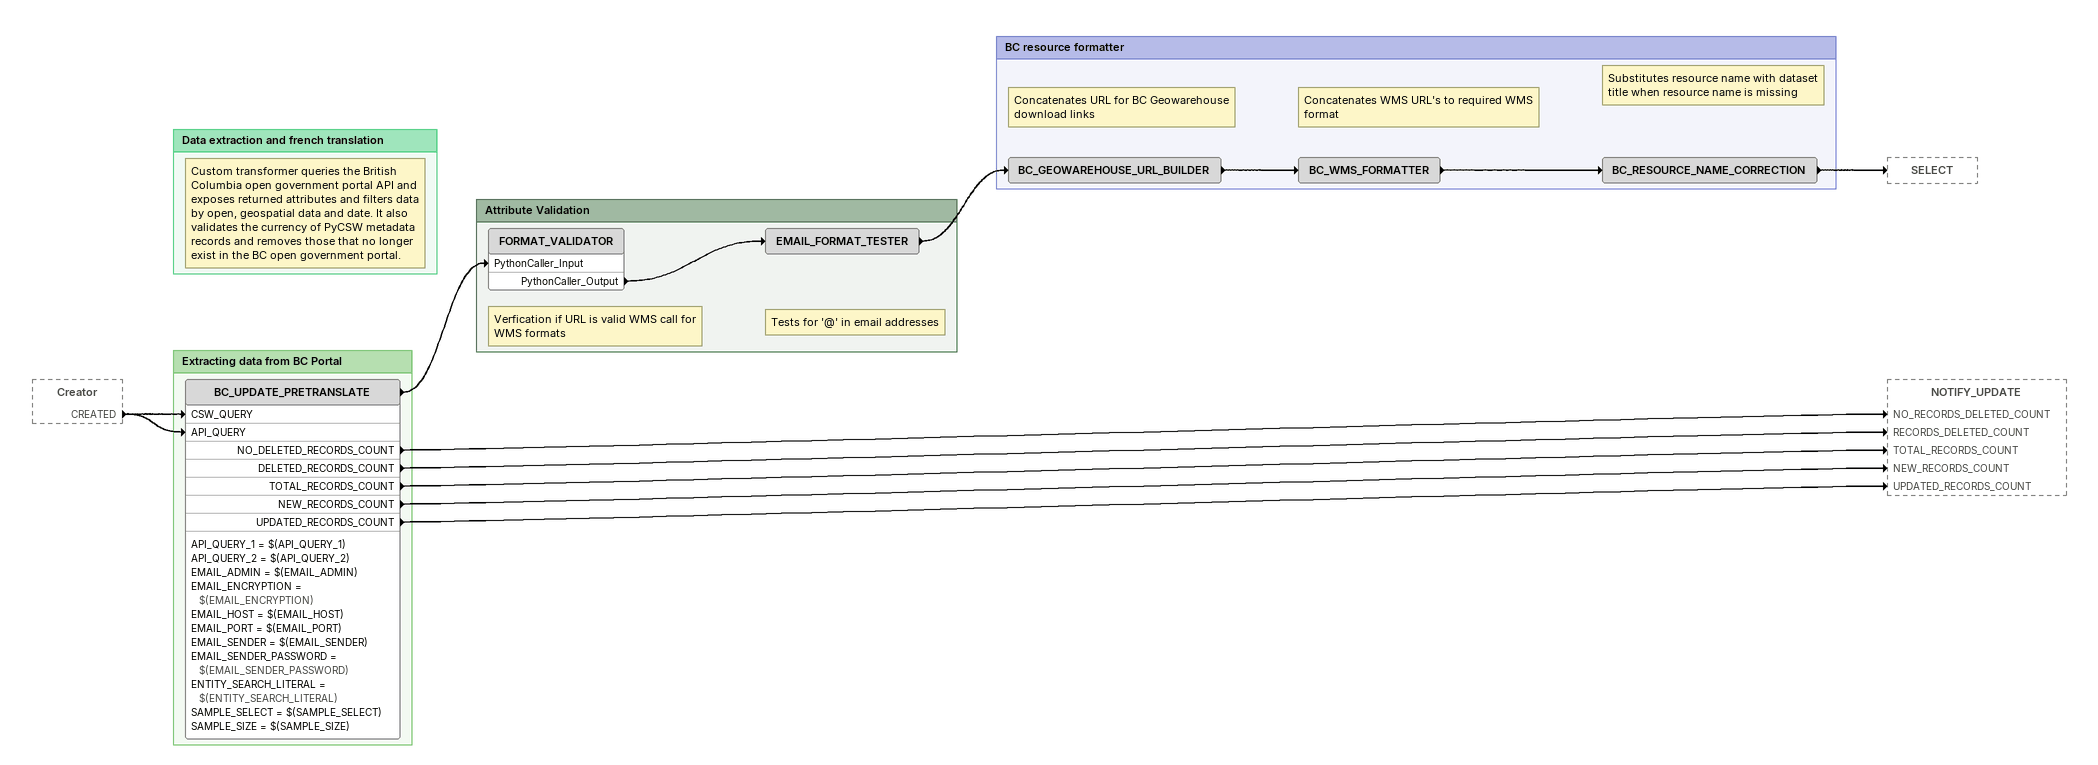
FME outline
Creator [outside]
    CREATED -> BC_UPDATE_PRETRANSLATE [CSW_QUERY]
    CREATED -> BC_UPDATE_PRETRANSLATE [API_QUERY]

Bookmark: Extracting data from BC Portal
BC_UPDATE_PRETRANSLATE
    API_QUERY_1 = $(API_QUERY_1)
    API_QUERY_2 = $(API_QUERY_2)
    EMAIL_ADMIN = $(EMAIL_ADMIN)
    EMAIL_ENCRYPTION = $(EMAIL_ENCRYPTION)
    EMAIL_HOST = $(EMAIL_HOST)
    EMAIL_PORT = $(EMAIL_PORT)
    EMAIL_SENDER = $(EMAIL_SENDER)
    EMAIL_SENDER_PASSWORD = $(EMAIL_SENDER_PASSWORD)
    ENTITY_SEARCH_LITERAL = $(ENTITY_SEARCH_LITERAL)
    SAMPLE_SELECT = $(SAMPLE_SELECT)
    SAMPLE_SIZE = $(SAMPLE_SIZE)
    NO_DELETED_RECORDS_COUNT -> NOTIFY_UPDATE [NO_RECORDS_DELETED_COUNT]
    DELETED_RECORDS_COUNT -> NOTIFY_UPDATE [RECORDS_DELETED_COUNT]
    TOTAL_RECORDS_COUNT -> NOTIFY_UPDATE [TOTAL_RECORDS_COUNT]
    NEW_RECORDS_COUNT -> NOTIFY_UPDATE [NEW_RECORDS_COUNT]
    -> FORMAT_VALIDATOR [PythonCaller_Input]
    UPDATED_RECORDS_COUNT -> NOTIFY_UPDATE [UPDATED_RECORDS_COUNT]

Bookmark: Attribute Validation
Note: Verfication if URL is valid WMS call for WMS formats
FORMAT_VALIDATOR
    PythonCaller_Output -> EMAIL_FORMAT_TESTER
Note: Tests for '@' in email addresses
EMAIL_FORMAT_TESTER
    -> BC_GEOWAREHOUSE_URL_BUILDER

Bookmark: BC resource formatter
Note: Concatenates URL for BC Geowarehouse download links
BC_GEOWAREHOUSE_URL_BUILDER
    -> BC_WMS_FORMATTER
Note: Concatenates WMS URL's to required WMS format
BC_WMS_FORMATTER
    -> BC_RESOURCE_NAME_CORRECTION
Note: Substitutes resource name with dataset title when resource name is missing
BC_RESOURCE_NAME_CORRECTION
    -> SELECT

Bookmark: Data extraction and french translation
Note: Custom transformer queries the British Columbia open government portal API and exposes returned attributes and filters data by open, geospatial data and date. It also validates the currency of PyCSW metadata records and removes those that no longer exist in the BC open government portal.
